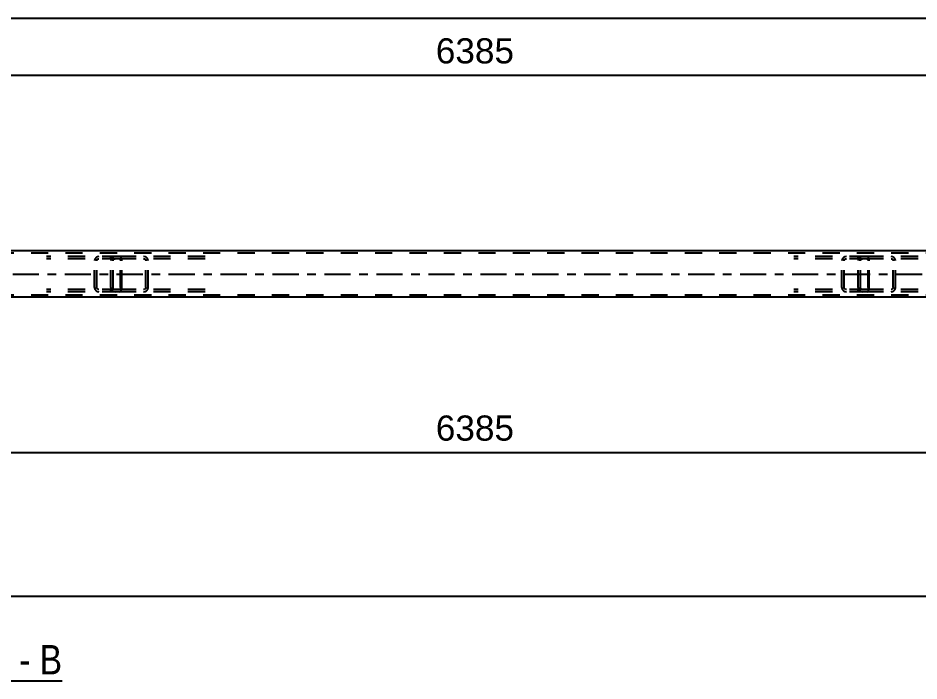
# Model space of a CAD drawing. Header units: millimetres. Extents: x -111 to 730, y -400 to 194.
# Drawn here: x 287.8 to 390.5, y -261.6 to -186.1 of the extents above; entities that cross this region are included whole.
import ezdxf

# ---------------------------------------------------------------- set-up
doc = ezdxf.new("R2010")
doc.units = ezdxf.units.MM
doc.linetypes.add('DXK_LINE_DOT2', pattern=[3.9198, 1.9599, -1.9599])
doc.linetypes.add('DXK_LINE_DOT3', pattern=[5.9187, 2.979, -0.9799, 0.9799, -0.9799])
doc.styles.add('Arial', font='ARIAL.TTF', dxfattribs={"height": 0.2})
doc.styles.add('Arial Narrow', font='ARIALN.TTF', dxfattribs={"height": 0.2})

# ---------------------------------------------------------------- blocks, each defined once
blk = doc.blocks.new('Unknown-203724211-17 - 2267')
at = {"color": 6, "linetype": 'Continuous'}
blk.add_line((265.2, -261.58), (292.85, -261.58), dxfattribs=at)
at = {"color": 0, "linetype": 'Continuous'}
for points in [[(283.31, -260.83), (283.31, -257.33), (265.2, -257.33), (265.2, -260.83)], [(286.92, -260.83), (286.92, -257.33), (284.36, -257.33), (284.36, -260.83)], [(289.24, -260.83), (289.24, -257.33), (287.97, -257.33), (287.97, -260.83)], [(292.85, -260.83), (292.85, -257.33), (290.29, -257.33), (290.29, -260.83)]]:
    blk.add_wipeout(points, dxfattribs=at)
at = {"color": 7, "linetype": 'Continuous', "style": 'Arial Narrow'}
for s, p in [('SECTION ', (265.2, -260.83)), ('B', (284.36, -260.83)), ('B', (290.29, -260.83)), ('-', (287.97, -260.83))]:
    blk.add_text(s, height=3.34, dxfattribs=at).set_placement(p)
blk = doc.blocks.new('Part-203724211-2280 - 2267')
at = {"color": 7, "linetype": 'DXK_LINE_DOT2'}
for p, q in [((384.52, -213.26), (376.2, -213.26)), ((382.19, -213.26), (381.99, -213.3)), ((383.53, -213.5), (383.53, -213.26)), ((384.62, -213.3), (384.52, -213.26)), ((384.71, -213.4), (384.62, -213.3)), ((384.77, -213.56), (384.71, -213.4)), ((384.52, -213.5), (376.2, -213.5)), ((381.72, -213.56), (381.68, -213.74)), ((381.68, -216.78), (381.68, -213.74)), ((381.93, -213.74), (381.95, -213.65)), ((381.93, -216.78), (381.93, -213.74)), ((381.95, -213.65), (382.01, -213.57)), ((382.01, -213.57), (382.09, -213.52)), ((382.09, -213.52), (382.19, -213.5)), ((384.52, -213.5), (384.57, -213.52)), ((384.57, -213.52), (384.62, -213.57)), ((384.62, -213.57), (384.65, -213.65)), ((384.65, -213.65), (384.66, -213.74)), ((384.66, -216.78), (384.66, -213.74)), ((384.79, -213.74), (384.77, -213.56)), ((384.79, -216.78), (384.79, -213.74)), ((384.52, -217.02), (376.2, -217.02)), ((384.52, -217.26), (376.2, -217.26)), ((381.68, -216.78), (381.72, -216.96)), ((381.95, -216.87), (381.93, -216.78)), ((382.01, -216.95), (381.95, -216.87)), ((381.99, -217.22), (382.19, -217.26)), ((382.09, -217), (382.01, -216.95)), ((382.19, -217.02), (382.09, -217)), ((383.53, -217.26), (383.53, -217.02)), ((384.57, -217), (384.52, -217.02)), ((384.52, -217.26), (384.62, -217.22)), ((384.62, -216.95), (384.57, -217)), ((384.65, -216.87), (384.62, -216.95)), ((384.62, -217.22), (384.71, -217.12)), ((384.66, -216.78), (384.65, -216.87)), ((384.71, -217.12), (384.77, -216.96)), ((384.77, -216.96), (384.79, -216.78))]:
    blk.add_line(p, q, dxfattribs=at)
for centre, start, end in [((382.17, -213.76), 111.1941, 156.1506), ((382.17, -216.77), 203.8494, 248.8059)]:
    blk.add_arc(centre, 0.492, start, end, dxfattribs=at)
blk = doc.blocks.new('Part-203724211-2284 - 2267')
at = {"color": 7, "linetype": 'DXK_LINE_DOT2'}
for p, q in [((608.77, -212.86), (-50.14, -212.86)), ((608.77, -217.66), (-50.14, -217.66))]:
    blk.add_line(p, q, dxfattribs=at)
at = {"color": 2, "linetype": 'Continuous'}
for p, q in [((608.77, -212.62), (47.1, -212.62)), ((466.78, -217.9), (217.36, -217.9))]:
    blk.add_line(p, q, dxfattribs=at)
at = {"color": 7, "linetype": 'DXK_LINE_DOT3'}
blk.add_line((-50.14, -215.26), (608.77, -215.26), dxfattribs=at)
blk = doc.blocks.new('Part-203724211-2346 - 2267')
at = {"color": 7, "linetype": 'DXK_LINE_DOT2'}
for p, q in [((299.39, -213.26), (291.06, -213.26)), ((297.05, -213.26), (296.86, -213.3)), ((298.39, -213.5), (298.39, -213.26)), ((299.49, -213.3), (299.39, -213.26)), ((299.58, -213.4), (299.49, -213.3)), ((299.64, -213.56), (299.58, -213.4)), ((299.39, -213.5), (291.06, -213.5)), ((296.59, -213.56), (296.55, -213.74)), ((296.55, -216.78), (296.55, -213.74)), ((296.8, -213.74), (296.82, -213.65)), ((296.8, -216.78), (296.8, -213.74)), ((296.82, -213.65), (296.87, -213.57)), ((296.87, -213.57), (296.96, -213.52)), ((296.96, -213.52), (297.05, -213.5)), ((299.39, -213.5), (299.44, -213.52)), ((299.44, -213.52), (299.48, -213.57)), ((299.48, -213.57), (299.51, -213.65)), ((299.51, -213.65), (299.52, -213.74)), ((299.52, -216.78), (299.52, -213.74)), ((299.66, -213.74), (299.64, -213.56)), ((299.66, -216.78), (299.66, -213.74)), ((299.39, -217.02), (291.06, -217.02)), ((299.39, -217.26), (291.06, -217.26)), ((296.55, -216.78), (296.59, -216.96)), ((296.82, -216.87), (296.8, -216.78)), ((296.87, -216.95), (296.82, -216.87)), ((296.86, -217.22), (297.05, -217.26)), ((296.96, -217), (296.87, -216.95)), ((297.05, -217.02), (296.96, -217)), ((298.39, -217.26), (298.39, -217.02)), ((299.44, -217), (299.39, -217.02)), ((299.39, -217.26), (299.49, -217.22)), ((299.48, -216.95), (299.44, -217)), ((299.51, -216.87), (299.48, -216.95)), ((299.49, -217.22), (299.58, -217.12)), ((299.52, -216.78), (299.51, -216.87)), ((299.58, -217.12), (299.64, -216.96)), ((299.64, -216.96), (299.66, -216.78))]:
    blk.add_line(p, q, dxfattribs=at)
for centre, start, end in [((297.04, -213.76), 111.1941, 156.1506), ((297.04, -216.77), 203.8494, 248.8059)]:
    blk.add_arc(centre, 0.492, start, end, dxfattribs=at)
blk = doc.blocks.new('Part-203724211-2537 - 2267')
at = {"color": 7, "linetype": 'DXK_LINE_DOT2'}
for p, q in [((298.9, -213.26), (298.71, -213.3)), ((309.13, -213.26), (298.9, -213.26)), ((302.33, -213.3), (302.14, -213.26)), ((298.43, -213.56), (298.39, -213.74)), ((298.39, -216.78), (298.39, -213.74)), ((298.65, -213.74), (298.67, -213.65)), ((298.65, -216.78), (298.65, -213.74)), ((298.67, -213.65), (298.72, -213.57)), ((298.72, -213.57), (298.81, -213.52)), ((298.81, -213.52), (298.9, -213.5)), ((309.13, -213.5), (298.9, -213.5)), ((302.14, -213.5), (302.24, -213.52)), ((302.24, -213.52), (302.32, -213.57)), ((302.32, -213.57), (302.38, -213.65)), ((302.38, -213.65), (302.39, -213.74)), ((302.39, -216.78), (302.39, -213.74)), ((302.65, -213.74), (302.61, -213.56)), ((302.65, -216.78), (302.65, -213.74)), ((298.39, -216.78), (298.43, -216.96)), ((298.67, -216.87), (298.65, -216.78)), ((298.72, -216.95), (298.67, -216.87)), ((298.71, -217.22), (298.9, -217.26)), ((298.81, -217), (298.72, -216.95)), ((298.9, -217.02), (298.81, -217)), ((309.13, -217.02), (298.9, -217.02)), ((309.13, -217.26), (298.9, -217.26)), ((302.24, -217), (302.14, -217.02)), ((302.14, -217.26), (302.33, -217.22)), ((302.32, -216.95), (302.24, -217)), ((302.38, -216.87), (302.32, -216.95)), ((302.39, -216.78), (302.38, -216.87)), ((302.61, -216.96), (302.65, -216.78))]:
    blk.add_line(p, q, dxfattribs=at)
for centre, start, end in [((298.88, -213.76), 110.7583, 155.68), ((302.16, -213.76), 24.32, 69.2417), ((298.88, -216.76), 204.32, 249.2417), ((302.16, -216.76), 290.7583, 335.68)]:
    blk.add_arc(centre, 0.496, start, end, dxfattribs=at)
blk = doc.blocks.new('Part-203724211-2538 - 2267')
at = {"color": 7, "linetype": 'DXK_LINE_DOT2'}
for p, q in [((384.04, -213.26), (383.84, -213.3)), ((394.27, -213.26), (384.04, -213.26)), ((387.47, -213.3), (387.27, -213.26)), ((383.57, -213.56), (383.53, -213.74)), ((383.53, -216.78), (383.53, -213.74)), ((383.78, -213.74), (383.8, -213.65)), ((383.78, -216.78), (383.78, -213.74)), ((383.8, -213.65), (383.86, -213.57)), ((383.86, -213.57), (383.94, -213.52)), ((383.94, -213.52), (384.04, -213.5)), ((394.27, -213.5), (384.04, -213.5)), ((387.27, -213.5), (387.37, -213.52)), ((387.37, -213.52), (387.45, -213.57)), ((387.45, -213.57), (387.51, -213.65)), ((387.51, -213.65), (387.53, -213.74)), ((387.53, -216.78), (387.53, -213.74)), ((387.78, -213.74), (387.75, -213.56)), ((387.78, -216.78), (387.78, -213.74)), ((383.53, -216.78), (383.57, -216.96)), ((383.8, -216.87), (383.78, -216.78)), ((383.86, -216.95), (383.8, -216.87)), ((383.84, -217.22), (384.04, -217.26)), ((383.94, -217), (383.86, -216.95)), ((384.04, -217.02), (383.94, -217)), ((394.27, -217.02), (384.04, -217.02)), ((394.27, -217.26), (384.04, -217.26)), ((387.37, -217), (387.27, -217.02)), ((387.27, -217.26), (387.47, -217.22)), ((387.45, -216.95), (387.37, -217)), ((387.51, -216.87), (387.45, -216.95)), ((387.53, -216.78), (387.51, -216.87)), ((387.75, -216.96), (387.78, -216.78))]:
    blk.add_line(p, q, dxfattribs=at)
for centre, start, end in [((384.02, -213.76), 110.7583, 155.68), ((387.29, -213.76), 24.32, 69.2417), ((384.02, -216.76), 204.32, 249.2417), ((387.29, -216.76), 290.7583, 335.68)]:
    blk.add_arc(centre, 0.496, start, end, dxfattribs=at)
blk = doc.blocks.new('StraightDimension-203724211-2558 - 2267')
at = {"color": 7, "linetype": 'Continuous'}
blk.add_line((-59.4, -251.93), (618.03, -251.93), dxfattribs=at)
blk = doc.blocks.new('StraightDimension-203724211-2589 - 2267')
at = {"color": 7, "linetype": 'Continuous'}
for p, q in [((212.16, -219.3), (212.16, -245.77)), ((467.58, -219.3), (467.58, -247.99)), ((213.66, -234.97), (210.66, -236.17)), ((466.08, -236.17), (469.08, -234.97)), ((212.16, -235.57), (467.58, -235.57))]:
    blk.add_line(p, q, dxfattribs=at)
at = {"color": 0}
blk.add_wipeout([(344.92, -234.82), (344.92, -230.62), (334.82, -230.62), (334.82, -234.82)], dxfattribs=at)
at = {"color": 3, "style": 'Arial'}
blk.add_text('6385', height=2.865, dxfattribs=at).set_placement((335.42, -234.22))
at = {"color": 0, "linetype": 'Continuous'}
blk.add_wipeout([(466.98, -236.27), (462.78, -236.27), (462.78, -248.59), (466.98, -248.59)], dxfattribs=at)
at = {"color": 3, "linetype": 'Continuous', "style": 'Arial'}
blk.add_text('13896', height=2.865, rotation=90.0002, dxfattribs=at).set_placement((466.38, -247.99))
blk = doc.blocks.new('StraightDimension-203724211-2623 - 2267')
at = {"color": 7, "linetype": 'Continuous'}
for p, q in [((212.16, -211.22), (212.16, -189.77)), ((467.58, -211.22), (467.58, -189.77)), ((213.66, -192.02), (210.66, -193.22)), ((212.16, -192.62), (467.58, -192.62)), ((466.08, -193.22), (469.08, -192.02))]:
    blk.add_line(p, q, dxfattribs=at)
at = {"color": 0}
blk.add_wipeout([(344.92, -191.87), (344.92, -187.67), (334.82, -187.67), (334.82, -191.87)], dxfattribs=at)
at = {"color": 3, "style": 'Arial'}
blk.add_text('6385', height=2.865, dxfattribs=at).set_placement((335.42, -191.27))
blk = doc.blocks.new('StraightDimension-203724211-2681 - 2267')
at = {"color": 7, "linetype": 'Continuous'}
blk.add_line((-58.76, -186.1), (617.39, -186.1), dxfattribs=at)

msp = doc.modelspace()

# ---------------------------------------------------------------- block references
for name in ['StraightDimension-203724211-2623 - 2267', 'Part-203724211-2284 - 2267', 'Part-203724211-2346 - 2267', 'Part-203724211-2537 - 2267', 'Part-203724211-2280 - 2267', 'Part-203724211-2538 - 2267', 'StraightDimension-203724211-2558 - 2267', 'Unknown-203724211-17 - 2267']:
    msp.add_blockref(name, (0, 0))

# ---------------------------------------------------------------- next in the draw order: block references
msp.add_blockref('StraightDimension-203724211-2589 - 2267', (0, 0))

# ---------------------------------------------------------------- next in the draw order: block references
msp.add_blockref('StraightDimension-203724211-2681 - 2267', (0, 0))

doc.saveas('drawing.dxf')
